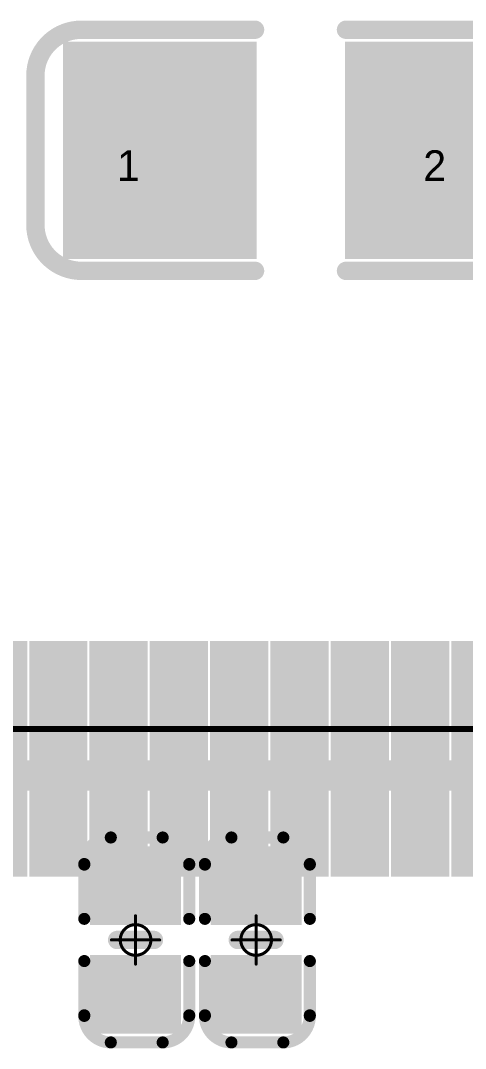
# Model space of a CAD drawing. Header units: millimetres. Extents: x 19.13 to 23.12, y 5.07 to 8.34.
# Drawn here: x 22.0738 to 22.219, y 6.5444 to 6.88 of the extents above; entities that cross this region are included whole.
import ezdxf

# ---------------------------------------------------------------- set-up
doc = ezdxf.new("R2010")
doc.units = ezdxf.units.MM
doc.header["$MEASUREMENT"] = 0
for name, color, linetype in [('BottomLayer', 5, 'Continuous'), ('BottomOverlay', 54, 'Continuous'), ('BottomPaste', 16, 'Continuous'), ('BottomSolder', 6, 'Continuous'), ('Mechanical10', 56, 'Continuous'), ('Mechanical15', 56, 'Continuous'), ('Mechanical20', 56, 'Continuous'), ('TopLayer', 1, 'Continuous'), ('TopOverlay', 2, 'Continuous'), ('TopPaste', 8, 'Continuous'), ('TopSolder', 216, 'Continuous')]:
    doc.layers.add(name, color=color, linetype=linetype)

# ---------------------------------------------------------------- blocks, each defined once
blk = doc.blocks.new('C1206_69')
at = {"layer": 'TopLayer'}
for points in [[(-0.073559, 0.031494), (-0.073559, -0.031494), (-0.018441, 0.031494), (-0.018441, -0.031494)], [(0.018441, 0.031494), (0.018441, -0.031494), (0.073559, 0.031494), (0.073559, -0.031494)]]:
    blk.add_solid(points, dxfattribs=at)
at = {"layer": 'TopOverlay', "const_width": 0.006}
for points in [[(-0.08661, 0.02437, -0.4142136), (-0.07161, 0.03937)], [(0.07161, 0.03937, -0.4142136), (0.08661, 0.02437)], [(-0.07161, -0.03937, -0.4142136), (-0.08661, -0.02437)], [(0.08661, -0.02437, -0.4142136), (0.07161, -0.03937)]]:
    blk.add_lwpolyline(points, format="xyb", dxfattribs=at)
for points in [[(-0.07161, 0.03937), (-0.014929, 0.03937)], [(0.01476, 0.03937), (0.07161, 0.03937)], [(-0.08661, -0.02437), (-0.08661, 0.02437)], [(0.08661, -0.02437), (0.08661, 0.02437)], [(-0.07161, -0.03937), (-0.014929, -0.03937)], [(0.01476, -0.03937), (0.07161, -0.03937)]]:
    blk.add_lwpolyline(points, dxfattribs=at)
at = {"layer": 'TopOverlay', "const_width": 0.003}
for points in [[(-0.07311, 0.03937, 1), (-0.07011, 0.03937, 1)], [(-0.07311, 0.03937, 1), (-0.07011, 0.03937, 1)], [(-0.016429, 0.03937, 1), (-0.013429, 0.03937, 1)], [(0.01326, 0.03937, 1), (0.01626, 0.03937, 1)], [(0.07011, 0.03937, 1), (0.07311, 0.03937, 1)], [(0.07011, 0.03937, 1), (0.07311, 0.03937, 1)], [(-0.08811, 0.02437, 1), (-0.08511, 0.02437, 1)], [(-0.08811, 0.02437, 1), (-0.08511, 0.02437, 1)], [(0.08511, 0.02437, 1), (0.08811, 0.02437, 1)], [(0.08511, 0.02437, 1), (0.08811, 0.02437, 1)], [(-0.08811, -0.02437, 1), (-0.08511, -0.02437, 1)], [(-0.08811, -0.02437, 1), (-0.08511, -0.02437, 1)], [(0.08511, -0.02437, 1), (0.08811, -0.02437, 1)], [(0.08511, -0.02437, 1), (0.08811, -0.02437, 1)], [(-0.07311, -0.03937, 1), (-0.07011, -0.03937, 1)], [(-0.07311, -0.03937, 1), (-0.07011, -0.03937, 1)], [(-0.016429, -0.03937, 1), (-0.013429, -0.03937, 1)], [(0.01326, -0.03937, 1), (0.01626, -0.03937, 1)], [(0.07011, -0.03937, 1), (0.07311, -0.03937, 1)], [(0.07011, -0.03937, 1), (0.07311, -0.03937, 1)]]:
    blk.add_lwpolyline(points, format="xyb", close=True, dxfattribs=at)
at = {"layer": 'TopPaste'}
for points in [[(-0.073559, 0.031494), (-0.073559, -0.031494), (-0.018441, 0.031494), (-0.018441, -0.031494)], [(0.018441, 0.031494), (0.018441, -0.031494), (0.073559, 0.031494), (0.073559, -0.031494)]]:
    blk.add_solid(points, dxfattribs=at)
at = {"layer": 'TopSolder'}
for points in [[(-0.077559, 0.035494), (-0.077559, -0.035494), (-0.014441, 0.035494), (-0.014441, -0.035494)], [(0.014441, 0.035494), (0.014441, -0.035494), (0.077559, 0.035494), (0.077559, -0.035494)]]:
    blk.add_solid(points, dxfattribs=at)
at = {"layer": 'Mechanical20'}
for s, p in [('1', (-0.06, -0.01)), ('2', (0.04, -0.01))]:
    blk.add_text(s, height=0.01, dxfattribs=at).set_placement(p)
blk = doc.blocks.new('CON_MINIPEX_075_SMT_RA_M2_KEYM_B_B_104')
at = {"layer": 'Mechanical15', "const_width": 0.00197}
blk.add_lwpolyline([(0.43504, 1.40551), (0.43504, -1.62205)], dxfattribs=at)
blk = doc.blocks.new('C0402_B_149')
at = {"layer": 'BottomLayer'}
for points in [[(-0.02657, -0.01083), (-0.00886, -0.01083), (-0.02657, 0.01082), (-0.00886, 0.01082)], [(0.00886, -0.01083), (0.02657, -0.01083), (0.00886, 0.01083), (0.02657, 0.01083)]]:
    blk.add_solid(points, dxfattribs=at)
at = {"layer": 'BottomOverlay', "const_width": 0.00394}
for points in [[(-0.03346, 0.00807, -0.414214), (-0.0248, 0.01673)], [(0.0248, 0.01673, -0.414214), (0.03346, 0.00807)], [(-0.0248, -0.01752, -0.414214), (-0.03346, -0.00886)], [(0.03346, -0.00886, -0.414214), (0.0248, -0.01752)]]:
    blk.add_lwpolyline(points, format="xyb", dxfattribs=at)
at = {"layer": 'BottomOverlay'}
for points, const_width in [([(-0.02578, 0.01673, 1), (-0.02382, 0.01673, 1)], 0.00197), ([(-0.02559, 0.01673, 1), (-0.02362, 0.01673, 1)], 0.00197), ([(-0.00787, 0.01673, 1), (-0.0059, 0.01673, 1)], 0.00197), ([(0.00591, 0.01673, 1), (0.00787, 0.01673, 1)], 0.00197), ([(0.02362, 0.01673, 1), (0.02559, 0.01673, 1)], 0.00197), ([(0.02382, 0.01673, 1), (0.02579, 0.01673, 1)], 0.00197), ([(-0.03445, 0.00807, 1), (-0.03248, 0.00807, 1)], 0.00197), ([(-0.03445, 0.00807, 1), (-0.03248, 0.00807, 1)], 0.00197), ([(-0.0015, 0.006, 1), (0.0015, 0.006, 1)], 0.003), ([(0.03248, 0.00807, 1), (0.03445, 0.00807, 1)], 0.00197), ([(0.03248, 0.00807, 1), (0.03445, 0.00807, 1)], 0.00197), ([(-0.0015, -0.006, 1), (0.0015, -0.006, 1)], 0.003), ([(-0.03445, -0.00886, 1), (-0.03248, -0.00886, 1)], 0.00197), ([(-0.03445, -0.00886, 1), (-0.03248, -0.00886, 1)], 0.00197), ([(0.03248, -0.00886, 1), (0.03445, -0.00886, 1)], 0.00197), ([(0.03248, -0.00886, 1), (0.03445, -0.00886, 1)], 0.00197), ([(-0.02578, -0.01752, 1), (-0.02382, -0.01752, 1)], 0.00197), ([(-0.02559, -0.01752, 1), (-0.02362, -0.01752, 1)], 0.00197), ([(-0.00787, -0.01752, 1), (-0.0059, -0.01752, 1)], 0.00197), ([(0.00591, -0.01752, 1), (0.00787, -0.01752, 1)], 0.00197), ([(0.02362, -0.01752, 1), (0.02559, -0.01752, 1)], 0.00197), ([(0.02382, -0.01752, 1), (0.02579, -0.01752, 1)], 0.00197)]:
    blk.add_lwpolyline(points, format="xyb", close=True, dxfattribs=dict(at, const_width=const_width))
for points, const_width in [([(-0.00689, 0.01673), (-0.0246, 0.01673)], 0.00394), ([(0.02461, 0.01673), (0.00689, 0.01673)], 0.00394), ([(-0.03346, -0.00886), (-0.03346, 0.00807)], 0.00394), ([(0, -0.006), (0, 0.006)], 0.006), ([(0.03346, -0.00886), (0.03346, 0.00807)], 0.00394), ([(-0.00689, -0.01752), (-0.0246, -0.01752)], 0.00394), ([(0.02461, -0.01752), (0.00689, -0.01752)], 0.00394)]:
    blk.add_lwpolyline(points, dxfattribs=dict(at, const_width=const_width))
at = {"layer": 'BottomPaste'}
for points in [[(-0.02657, -0.01083), (-0.00886, -0.01083), (-0.02657, 0.01082), (-0.00886, 0.01082)], [(0.00886, -0.01083), (0.02657, -0.01083), (0.00886, 0.01083), (0.02657, 0.01083)]]:
    blk.add_solid(points, dxfattribs=at)
at = {"layer": 'BottomSolder'}
for points in [[(-0.03057, -0.01483), (-0.00486, -0.01483), (-0.03057, 0.01482), (-0.00486, 0.01482)], [(0.00486, -0.01483), (0.03057, -0.01483), (0.00486, 0.01483), (0.03057, 0.01483)]]:
    blk.add_solid(points, dxfattribs=at)
at = {"layer": 'Mechanical15', "const_width": 0.001}
for points in [[(0, -0.00788), (0, 0.00787)], [(0.00788, 0), (-0.00787, 0)]]:
    blk.add_lwpolyline(points, dxfattribs=at)
at = {"layer": 'Mechanical15'}
for points, const_width in [([(-0.00025, 0.00787, 1), (0.00025, 0.00787, 1)], 0.0005), ([(0.005, 0, 1), (-0.005, 0, 1)], 0.001), ([(-0.00812, 0, 1), (-0.00762, 0, 1)], 0.0005), ([(-0.00525, 0, 1), (-0.00475, 0, 1)], 0.0005), ([(0.00475, 0, 1), (0.00525, 0, 1)], 0.0005), ([(0.00763, 0, 1), (0.00813, 0, 1)], 0.0005), ([(-0.00025, -0.00788, 1), (0.00025, -0.00788, 1)], 0.0005)]:
    blk.add_lwpolyline(points, format="xyb", close=True, dxfattribs=dict(at, const_width=const_width))
blk = doc.blocks.new('C0402_B_152')
at = {"layer": 'BottomLayer'}
for points in [[(-0.02657, -0.01083), (-0.00886, -0.01083), (-0.02657, 0.01082), (-0.00886, 0.01082)], [(0.00886, -0.01083), (0.02657, -0.01083), (0.00886, 0.01083), (0.02657, 0.01083)]]:
    blk.add_solid(points, dxfattribs=at)
at = {"layer": 'BottomOverlay', "const_width": 0.00394}
for points in [[(-0.03346, 0.00807, -0.414214), (-0.0248, 0.01673)], [(0.0248, 0.01673, -0.414214), (0.03346, 0.00807)], [(-0.0248, -0.01752, -0.414214), (-0.03346, -0.00886)], [(0.03346, -0.00886, -0.414214), (0.0248, -0.01752)]]:
    blk.add_lwpolyline(points, format="xyb", dxfattribs=at)
at = {"layer": 'BottomOverlay'}
for points, const_width in [([(-0.02578, 0.01673, 1), (-0.02382, 0.01673, 1)], 0.00197), ([(-0.02559, 0.01673, 1), (-0.02362, 0.01673, 1)], 0.00197), ([(-0.00787, 0.01673, 1), (-0.0059, 0.01673, 1)], 0.00197), ([(0.00591, 0.01673, 1), (0.00787, 0.01673, 1)], 0.00197), ([(0.02362, 0.01673, 1), (0.02559, 0.01673, 1)], 0.00197), ([(0.02382, 0.01673, 1), (0.02579, 0.01673, 1)], 0.00197), ([(-0.03445, 0.00807, 1), (-0.03248, 0.00807, 1)], 0.00197), ([(-0.03445, 0.00807, 1), (-0.03248, 0.00807, 1)], 0.00197), ([(-0.0015, 0.006, 1), (0.0015, 0.006, 1)], 0.003), ([(0.03248, 0.00807, 1), (0.03445, 0.00807, 1)], 0.00197), ([(0.03248, 0.00807, 1), (0.03445, 0.00807, 1)], 0.00197), ([(-0.0015, -0.006, 1), (0.0015, -0.006, 1)], 0.003), ([(-0.03445, -0.00886, 1), (-0.03248, -0.00886, 1)], 0.00197), ([(-0.03445, -0.00886, 1), (-0.03248, -0.00886, 1)], 0.00197), ([(0.03248, -0.00886, 1), (0.03445, -0.00886, 1)], 0.00197), ([(0.03248, -0.00886, 1), (0.03445, -0.00886, 1)], 0.00197), ([(-0.02578, -0.01752, 1), (-0.02382, -0.01752, 1)], 0.00197), ([(-0.02559, -0.01752, 1), (-0.02362, -0.01752, 1)], 0.00197), ([(-0.00787, -0.01752, 1), (-0.0059, -0.01752, 1)], 0.00197), ([(0.00591, -0.01752, 1), (0.00787, -0.01752, 1)], 0.00197), ([(0.02362, -0.01752, 1), (0.02559, -0.01752, 1)], 0.00197), ([(0.02382, -0.01752, 1), (0.02579, -0.01752, 1)], 0.00197)]:
    blk.add_lwpolyline(points, format="xyb", close=True, dxfattribs=dict(at, const_width=const_width))
for points, const_width in [([(-0.00689, 0.01673), (-0.0246, 0.01673)], 0.00394), ([(0.02461, 0.01673), (0.00689, 0.01673)], 0.00394), ([(-0.03346, -0.00886), (-0.03346, 0.00807)], 0.00394), ([(0, -0.006), (0, 0.006)], 0.006), ([(0.03346, -0.00886), (0.03346, 0.00807)], 0.00394), ([(-0.00689, -0.01752), (-0.0246, -0.01752)], 0.00394), ([(0.02461, -0.01752), (0.00689, -0.01752)], 0.00394)]:
    blk.add_lwpolyline(points, dxfattribs=dict(at, const_width=const_width))
at = {"layer": 'BottomPaste'}
for points in [[(-0.02657, -0.01083), (-0.00886, -0.01083), (-0.02657, 0.01082), (-0.00886, 0.01082)], [(0.00886, -0.01083), (0.02657, -0.01083), (0.00886, 0.01083), (0.02657, 0.01083)]]:
    blk.add_solid(points, dxfattribs=at)
at = {"layer": 'BottomSolder'}
for points in [[(-0.03057, -0.01483), (-0.00486, -0.01483), (-0.03057, 0.01482), (-0.00486, 0.01482)], [(0.00486, -0.01483), (0.03057, -0.01483), (0.00486, 0.01483), (0.03057, 0.01483)]]:
    blk.add_solid(points, dxfattribs=at)
at = {"layer": 'Mechanical15', "const_width": 0.001}
for points in [[(0, -0.00788), (0, 0.00787)], [(0.00788, 0), (-0.00787, 0)]]:
    blk.add_lwpolyline(points, dxfattribs=at)
at = {"layer": 'Mechanical15'}
for points, const_width in [([(-0.00025, 0.00787, 1), (0.00025, 0.00787, 1)], 0.0005), ([(0.005, 0, 1), (-0.005, 0, 1)], 0.001), ([(-0.00812, 0, 1), (-0.00762, 0, 1)], 0.0005), ([(-0.00525, 0, 1), (-0.00475, 0, 1)], 0.0005), ([(0.00475, 0, 1), (0.00525, 0, 1)], 0.0005), ([(0.00763, 0, 1), (0.00813, 0, 1)], 0.0005), ([(-0.00025, -0.00788, 1), (0.00025, -0.00788, 1)], 0.0005)]:
    blk.add_lwpolyline(points, format="xyb", close=True, dxfattribs=dict(at, const_width=const_width))
blk = doc.blocks.new('CON_SODIMM_260_SMT_RA_F_P005_484')
at = {"layer": 'Mechanical10', "const_width": 0.00491}
for points in [[(1.32874, 0.00197), (-1.32874, 0.00197)], [(-1.17854, 0.00197), (-1.17854, -0.01732)], [(-1.17382, 0.00197), (-1.17382, -0.01732)], [(-1.15886, 0.00197), (-1.15886, -0.01732)], [(-1.15413, 0.00197), (-1.15413, -0.01732)], [(-1.13917, 0.00197), (-1.13917, -0.01732)], [(-1.13445, 0.00197), (-1.13445, -0.01732)], [(-1.11949, 0.00197), (-1.11949, -0.01732)], [(-1.11476, 0.00197), (-1.11476, -0.01732)], [(-1.0998, 0.00197), (-1.0998, -0.01732)], [(-1.09508, 0.00197), (-1.09508, -0.01732)], [(-1.08012, 0.00197), (-1.08012, -0.01732)], [(-1.07539, 0.00197), (-1.07539, -0.01732)], [(-1.06043, 0.00197), (-1.06043, -0.01732)], [(-1.05571, 0.00197), (-1.05571, -0.01732)], [(1.32472, -0.00295), (-1.32472, -0.00295)], [(-1.17382, -0.01732), (-1.17854, -0.01732)], [(-1.15413, -0.01732), (-1.15886, -0.01732)], [(-1.13445, -0.01732), (-1.13917, -0.01732)], [(-1.11476, -0.01732), (-1.11949, -0.01732)], [(-1.09508, -0.01732), (-1.0998, -0.01732)], [(-1.07539, -0.01732), (-1.08012, -0.01732)], [(-1.05571, -0.01732), (-1.06043, -0.01732)]]:
    blk.add_lwpolyline(points, dxfattribs=at)
at = {"layer": 'Mechanical10', "const_width": 0.00246}
for points in [[(-1.17977, 0.00197, 1), (-1.17732, 0.00197, 1)], [(-1.17505, 0.00197, 1), (-1.17259, 0.00197, 1)], [(-1.16009, 0.00197, 1), (-1.15763, 0.00197, 1)], [(-1.15536, 0.00197, 1), (-1.15291, 0.00197, 1)], [(-1.1404, 0.00197, 1), (-1.13795, 0.00197, 1)], [(-1.13568, 0.00197, 1), (-1.13322, 0.00197, 1)], [(-1.12072, 0.00197, 1), (-1.11826, 0.00197, 1)], [(-1.11599, 0.00197, 1), (-1.11354, 0.00197, 1)], [(-1.10103, 0.00197, 1), (-1.09858, 0.00197, 1)], [(-1.09631, 0.00197, 1), (-1.09385, 0.00197, 1)], [(-1.08135, 0.00197, 1), (-1.07889, 0.00197, 1)], [(-1.07662, 0.00197, 1), (-1.07417, 0.00197, 1)], [(-1.06166, 0.00197, 1), (-1.05921, 0.00197, 1)], [(-1.05694, 0.00197, 1), (-1.05448, 0.00197, 1)], [(-1.17977, -0.01732, 1), (-1.17732, -0.01732, 1)], [(-1.17977, -0.01732, 1), (-1.17732, -0.01732, 1)], [(-1.17505, -0.01732, 1), (-1.17259, -0.01732, 1)], [(-1.17505, -0.01732, 1), (-1.17259, -0.01732, 1)], [(-1.16009, -0.01732, 1), (-1.15763, -0.01732, 1)], [(-1.16009, -0.01732, 1), (-1.15763, -0.01732, 1)], [(-1.15536, -0.01732, 1), (-1.15291, -0.01732, 1)], [(-1.15536, -0.01732, 1), (-1.15291, -0.01732, 1)], [(-1.1404, -0.01732, 1), (-1.13795, -0.01732, 1)], [(-1.1404, -0.01732, 1), (-1.13795, -0.01732, 1)], [(-1.13568, -0.01732, 1), (-1.13322, -0.01732, 1)], [(-1.13568, -0.01732, 1), (-1.13322, -0.01732, 1)], [(-1.12072, -0.01732, 1), (-1.11826, -0.01732, 1)], [(-1.12072, -0.01732, 1), (-1.11826, -0.01732, 1)], [(-1.11599, -0.01732, 1), (-1.11354, -0.01732, 1)], [(-1.11599, -0.01732, 1), (-1.11354, -0.01732, 1)], [(-1.10103, -0.01732, 1), (-1.09858, -0.01732, 1)], [(-1.10103, -0.01732, 1), (-1.09858, -0.01732, 1)], [(-1.09631, -0.01732, 1), (-1.09385, -0.01732, 1)], [(-1.09631, -0.01732, 1), (-1.09385, -0.01732, 1)], [(-1.08135, -0.01732, 1), (-1.07889, -0.01732, 1)], [(-1.08135, -0.01732, 1), (-1.07889, -0.01732, 1)], [(-1.07662, -0.01732, 1), (-1.07417, -0.01732, 1)], [(-1.07662, -0.01732, 1), (-1.07417, -0.01732, 1)], [(-1.06166, -0.01732, 1), (-1.05921, -0.01732, 1)], [(-1.06166, -0.01732, 1), (-1.05921, -0.01732, 1)], [(-1.05694, -0.01732, 1), (-1.05448, -0.01732, 1)], [(-1.05694, -0.01732, 1), (-1.05448, -0.01732, 1)]]:
    blk.add_lwpolyline(points, format="xyb", close=True, dxfattribs=at)
at = {"layer": 'TopLayer'}
for points in [[(-1.19035, 0.02854), (-1.20138, 0.02854), (-1.19035, -0.04035), (-1.20138, -0.04035)], [(-1.17067, 0.02854), (-1.18169, 0.02854), (-1.17067, -0.04035), (-1.18169, -0.04035)], [(-1.15098, 0.02854), (-1.16201, 0.02854), (-1.15098, -0.04035), (-1.16201, -0.04035)], [(-1.1313, 0.02854), (-1.14232, 0.02854), (-1.1313, -0.04035), (-1.14232, -0.04035)], [(-1.11161, 0.02854), (-1.12264, 0.02854), (-1.11161, -0.04035), (-1.12264, -0.04035)], [(-1.09193, 0.02854), (-1.10295, 0.02854), (-1.09193, -0.04035), (-1.10295, -0.04035)], [(-1.07224, 0.02854), (-1.08327, 0.02854), (-1.07224, -0.04035), (-1.08327, -0.04035)], [(-1.05256, 0.02854), (-1.06358, 0.02854), (-1.05256, -0.04035), (-1.06358, -0.04035)]]:
    blk.add_solid(points, dxfattribs=at)
at = {"layer": 'TopPaste'}
for points in [[(-1.19035, 0.02854), (-1.20138, 0.02854), (-1.19035, -0.04035), (-1.20138, -0.04035)], [(-1.17067, 0.02854), (-1.18169, 0.02854), (-1.17067, -0.04035), (-1.18169, -0.04035)], [(-1.15098, 0.02854), (-1.16201, 0.02854), (-1.15098, -0.04035), (-1.16201, -0.04035)], [(-1.1313, 0.02854), (-1.14232, 0.02854), (-1.1313, -0.04035), (-1.14232, -0.04035)], [(-1.11161, 0.02854), (-1.12264, 0.02854), (-1.11161, -0.04035), (-1.12264, -0.04035)], [(-1.09193, 0.02854), (-1.10295, 0.02854), (-1.09193, -0.04035), (-1.10295, -0.04035)], [(-1.07224, 0.02854), (-1.08327, 0.02854), (-1.07224, -0.04035), (-1.08327, -0.04035)], [(-1.05256, 0.02854), (-1.06358, 0.02854), (-1.05256, -0.04035), (-1.06358, -0.04035)]]:
    blk.add_solid(points, dxfattribs=at)
at = {"layer": 'TopSolder'}
for points in [[(-1.18635, 0.03254), (-1.20538, 0.03254), (-1.18635, -0.04435), (-1.20538, -0.04435)], [(-1.16667, 0.03254), (-1.18569, 0.03254), (-1.16667, -0.04435), (-1.18569, -0.04435)], [(-1.14698, 0.03254), (-1.16601, 0.03254), (-1.14698, -0.04435), (-1.16601, -0.04435)], [(-1.1273, 0.03254), (-1.14632, 0.03254), (-1.1273, -0.04435), (-1.14632, -0.04435)], [(-1.10761, 0.03254), (-1.12664, 0.03254), (-1.10761, -0.04435), (-1.12664, -0.04435)], [(-1.08793, 0.03254), (-1.10695, 0.03254), (-1.08793, -0.04435), (-1.10695, -0.04435)], [(-1.06824, 0.03254), (-1.08727, 0.03254), (-1.06824, -0.04435), (-1.08727, -0.04435)], [(-1.04856, 0.03254), (-1.06758, 0.03254), (-1.04856, -0.04435), (-1.06758, -0.04435)], [(-1.02887, 0.03254), (-1.0479, 0.03254), (-1.02887, -0.04435), (-1.0479, -0.04435)]]:
    blk.add_solid(points, dxfattribs=at)

msp = doc.modelspace()

# ---------------------------------------------------------------- block references
for name, p, rotation in [('CON_SODIMM_260_SMT_RA_F_P005_484', (21.0281, 6.63303), 180), ('CON_MINIPEX_075_SMT_RA_M2_KEYM_B_B_104', (20.91058, 7.08374), 270), ('C1206_69', (22.1653, 6.83768), 360), ('C0402_B_149', (22.11137, 6.5798), 90), ('C0402_B_152', (22.15074, 6.5798), 90)]:
    msp.add_blockref(name, p, dxfattribs=dict(rotation=rotation))

doc.saveas('drawing.dxf')
